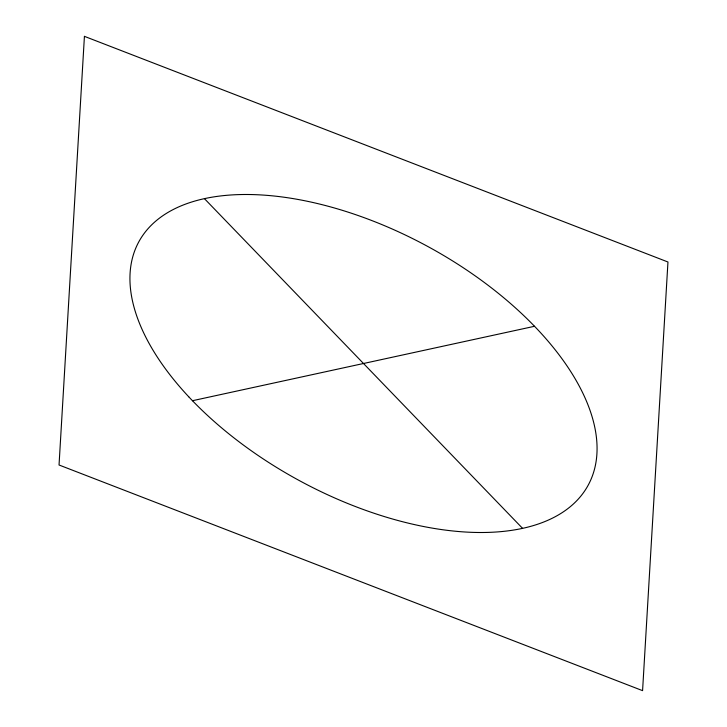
<?xml version="1.0" encoding="UTF-8"?>
<svg xmlns="http://www.w3.org/2000/svg" width="727" height="727" viewBox="0 0 727 727"><rect width="100%" height="100%" fill="white"/><g stroke="black" fill="none" stroke-linecap="round" stroke-linejoin="round"><path stroke-width="1.09" d="M192.473 400.713L534.527 326.287M204.432 198.644L522.568 528.356M84.423 36.35L59.041 464.998L642.577 690.65L667.959 262.002L84.423 36.35M188.729 396.778A255.522 133.514 28.4 0 0 585.071 490.361A255.522 133.514 28.4 0 0 316.69 203.36A255.522 133.514 28.4 0 0 188.729 396.778"/></g></svg>
